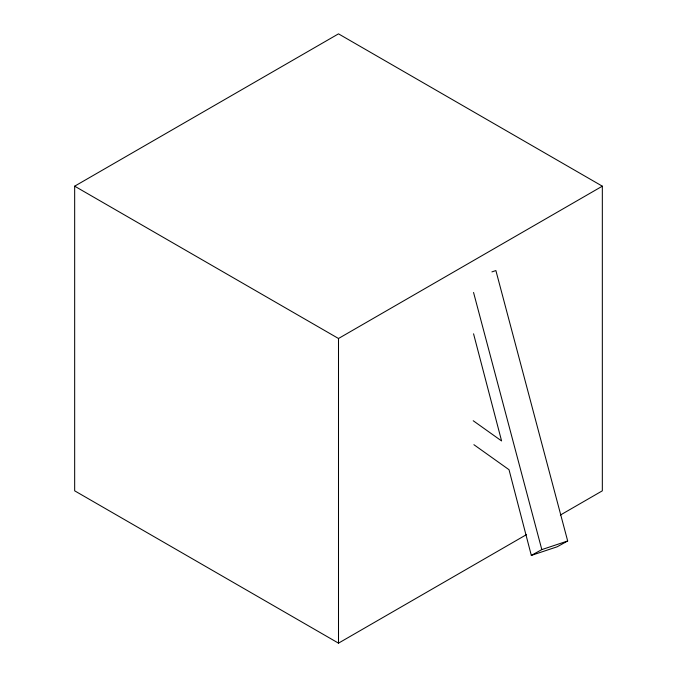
<?xml version="1.0" encoding="UTF-8"?>
<svg xmlns="http://www.w3.org/2000/svg" width="677" height="677" viewBox="0 0 677 677"><rect width="100%" height="100%" fill="white"/><g stroke="black" fill="none" stroke-linecap="round" stroke-linejoin="round"><path stroke-width="1.02" d="M526.562 534.576L338.5 643.15L74.665 490.825L74.665 186.175L338.5 33.85L602.335 186.175L602.335 490.825L560.344 515.07M74.665 186.175L338.5 338.5L602.335 186.175M473.892 444.687L509.019 469.703L531.318 555.411L541.82 549.597L567.673 540.982L495.886 270.563L491.908 271.892M567.673 540.982L557.163 546.796L531.318 555.411M473.215 420.739L501.589 440.947L473.561 333.803M541.82 549.597L473.553 292.472M338.5 338.5L338.5 643.15"/></g></svg>
